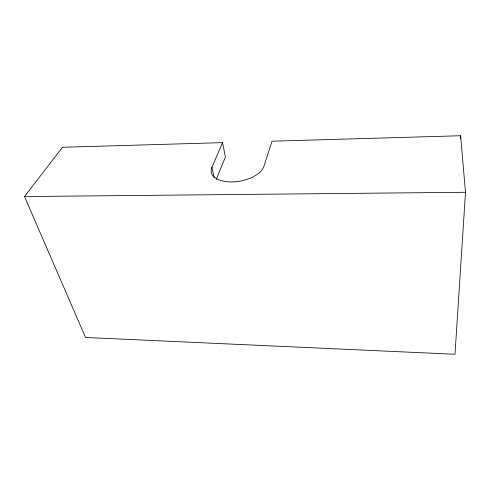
<?xml version="1.0" encoding="UTF-8"?>
<svg xmlns="http://www.w3.org/2000/svg" width="490" height="490" viewBox="0 0 490 490"><rect width="100%" height="100%" fill="white"/><g stroke="black" fill="none" stroke-linecap="round" stroke-linejoin="round"><path stroke-width="0.73" d="M460.459 138.756L460.631 135.736L272.072 141.2L263.914 166.312A26.932 14.063 -10.5 0 1 250.237 178.164L247.805 179.101A26.932 14.063 -10.5 0 1 218.215 179.554L216.513 178.691A26.932 14.063 -10.5 0 1 211.907 167.341L222.564 142.633L62.475 147.27L24.5 196.557L85.529 337.463L454.99 354.264L465.5 192.276L460.631 135.736M216.231 179.364L225.412 157.076L222.564 142.633M24.5 196.557L465.5 192.276M211.907 167.341L214.13 177.711"/></g></svg>
